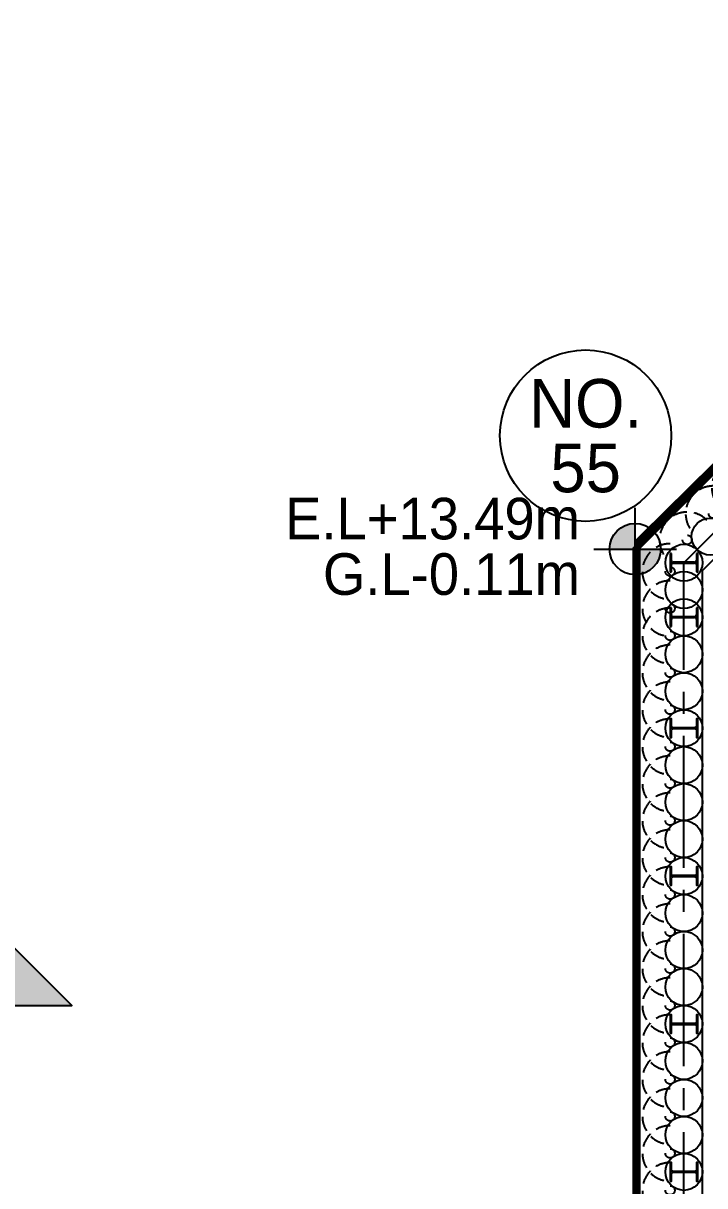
# Model space of a CAD drawing. Header units: millimetres. Extents: x 1073475 to 2890243, y -1340830 to -367733.
# Drawn here: x 2180030 to 2181321, y -378456 to -376253 of the extents above; entities that cross this region are included whole.
import ezdxf
from ezdxf.enums import TextEntityAlignment as Align

# ---------------------------------------------------------------- set-up
doc = ezdxf.new("R2010")
doc.units = ezdxf.units.MM
doc.header["$LTSCALE"] = 50
for name, pattern in [('CENTER2', [28.575000000000003, 19.05, -3.175, 3.175, -3.175]), ('HIDDEN', [9.524999999999999, 6.35, -3.175]), ('HIDDEN2', [4.762499999999999, 3.175, -1.5875]), ('PHANTOM', [63.50000000000001, 31.75, -6.35, 6.35, -6.35, 6.35, -6.35])]:
    doc.linetypes.add(name, pattern=pattern)
for name, color, linetype in [('CEN', 1, 'CENTER2'), ('CIP', 1, 'Continuous'), ('HPILE-300x200', 3, 'Continuous'), ('NO', 2, 'Continuous'), ('SGR', 8, 'Continuous'), ('WALE-1', 3, 'Continuous'), ('건축', 233, 'HIDDEN'), ('단면', 4, 'Continuous'), ('대지경계선', 6, 'PHANTOM'), ('현황레벨', 7, 'Continuous')]:
    doc.layers.add(name, color=color, linetype=linetype)
doc.styles.add('돋움', font='')
doc.styles.get('돋움').set_extended_font_data('Dotum')

# ---------------------------------------------------------------- blocks, each defined once
blk = doc.blocks.new('계측평면')
at = {"layer": '대지경계선', "const_width": 60}
for points in [[(-5832.864789650936, -5157.838007851467), (-176.0105391723773, 499.0162449463169), (26244.97474421638, 499.0162437151084), (26244.97474204407, -35090.00000623028), (1238.203021687295, -35090.00000797046), (-5832.864790286098, -28018.93219313674), (-5832.864789650936, -5157.838007851467)], [(26246.58817301044, -35088.38657526327), (1239.816452653671, -35088.38657700345), (-5831.251359319722, -28017.31876216973), (-5831.25135868456, -5156.224576884455), (-174.3971082060016, 500.6296759133293), (26246.58817518275, 500.6296746821208)]]:
    blk.add_lwpolyline(points, dxfattribs=at)
blk = doc.blocks.new('A$C070F4A8E')
at = {"layer": '단면'}
h = blk.add_hatch(color=256, dxfattribs=at)
h.paths.add_polyline_path([(-1074.342026558137, 302.2763220993656), (-1376.618348654207, 3.332388587296009e-09), (-1074.342026558137, -302.2763220927372, -0.4142135623730401)])
h.paths.add_polyline_path([(-772.0657044621039, 604.5526441953552), (-1074.342026558137, 302.2763220993656, -0.1989123673796312), (-772.0657044621039, 427.4832742958242)])
h.paths.add_polyline_path([(-772.0657044621039, -427.4832742892395, -0.198912367379641), (-1074.342026558137, -302.2763220927372), (-772.0657044621039, -604.5526441887632)])
for p, q in [((-344.582430171904, 0), (0, 0)), ((0, 0), (0, -844.8086724417299))]:
    blk.add_line(p, q, dxfattribs=at)
blk.add_lwpolyline([(-772.0657044621039, -427.4832742948856), (-772.0657044621039, -604.5526441953625), (-1376.618348650903, -4.365574568510056e-11), (-772.0657044621039, 604.5526441953552), (-772.0657044621039, 427.4832742948856)], dxfattribs=at)
at = {"layer": '단면', "extrusion": (0, 0, -1)}
blk.add_ellipse((-772.0657044621039, 0), major_axis=(0.5610446662283748, 427.4829061269472), ratio=0.9999999999890896, start_param=4.711076543475402, end_param=10.99426185065499, dxfattribs=at)
blk = doc.blocks.new('A$C1D3235D9')
at = {"layer": 'SGR', "linetype": 'HIDDEN2'}
blk.add_circle((0, 0), 50, dxfattribs=at)
blk.add_arc((0, 0), 300, 0, 180, dxfattribs=at)
blk = doc.blocks.new('A$C59AB4A79')
at = {"layer": '현황레벨'}
h = blk.add_hatch(color=251, dxfattribs=at)
h.paths.add_polyline_path([(-18377.83954521664, -530.5546938115731, 0.4142135623731262), (-18655.12285737554, -807.838005970465), (-18377.83954521664, -807.838005970465)])
h.paths.add_polyline_path([(-18377.83954521664, -807.838005970465), (-18377.83954521664, -1085.121318129357, 0.4142135623730878), (-18100.55623305775, -807.838005970465)])
at = {"layer": 'CEN', "color": 251, "ltscale": 1.5}
for p, q in [((-17850.00001170323, -955.0252555035986), (-12544.9747555661, 4350.000001879875)), ((-17850.00001308275, -23544.97474941541), (-17850.00001170323, -955.0252555035986))]:
    blk.add_line(p, q, dxfattribs=at)
at = {"layer": 'CIP', "color": 251}
for centre in [(-17567.15729926201, -672.1825429962482), (-17850.0000117037, -955.0252555038314), (-17850.00001172209, -1249.974749416113), (-17850.00001173955, -1544.974749415414), (-17850.00001176423, -1944.974749415647), (-17850.00001178891, -2344.974749415647), (-17850.0000118129, -2744.974749415647), (-17850.00001183734, -3144.974749415647), (-17850.00001186179, -3544.974749415647), (-17850.00001188624, -3944.974749415647), (-17850.00001191068, -4344.97474941588), (-17850.00001193513, -4744.97474941588), (-17850.00001195958, -5144.97474941588), (-17850.00001198403, -5544.97474941588), (-17850.00001200847, -5944.974749415647), (-17850.00001203292, -6344.974749415647), (-17850.00001205737, -6744.974749415647), (-17850.00001208181, -7144.974749415647), (-17850.0000121058, -7544.974749416113)]:
    blk.add_circle(centre, 200, dxfattribs=at)
at = {"layer": 'HPILE-300x200', "color": 251}
for p, q in [((-17986.00001169718, -855.0252554953331), (-18000.00001169718, -855.0252554944018)), ((-18000.00001169718, -855.0252554944018), (-18000.00001170929, -1055.025255494402)), ((-17986.00001170184, -930.5252554953331), (-17986.00001169718, -855.0252554953331)), ((-17700.00001169718, -855.0252555127954), (-17714.00001169718, -855.0252555118641)), ((-17714.00001169718, -855.0252555118641), (-17714.00001170184, -930.5252555118641)), ((-17700.00001170929, -1055.025255512795), (-17700.00001169718, -855.0252555127954)), ((-17700.00001170323, -955.0252555127954), (-18000.00001170323, -955.0252554944018)), ((-17986.00001170929, -1055.025255495333), (-17986.00001170463, -979.5252554953331)), ((-17734.000011703, -950.5252555106999), (-17966.000011703, -950.5252554964973)), ((-17966.00001170347, -959.5252554964973), (-17734.00001170347, -959.5252555106999)), ((-17714.00001170463, -979.5252555118641), (-17714.00001170929, -1055.025255511864)), ((-18000.00001170929, -1055.025255494402), (-17986.00001170929, -1055.025255495333)), ((-17714.00001170929, -1055.025255511864), (-17700.00001170929, -1055.025255512795)), ((-17986.00001175748, -1444.974749407382), (-18000.00001175748, -1444.97474940645)), ((-18000.00001175748, -1444.97474940645), (-18000.00001176959, -1644.97474940645)), ((-17986.00001176214, -1520.474749407382), (-17986.00001175748, -1444.974749407382)), ((-17700.00001175748, -1444.974749424844), (-17714.00001175748, -1444.974749423913)), ((-17714.00001175748, -1444.974749423913), (-17714.00001176214, -1520.474749423913)), ((-17700.00001176959, -1644.974749424844), (-17700.00001175748, -1444.974749424844)), ((-17700.00001176354, -1544.974749424844), (-18000.00001176354, -1544.97474940645)), ((-17986.00001176959, -1644.974749407382), (-17986.00001176493, -1569.474749407382)), ((-17734.0000117633, -1540.474749422749), (-17966.0000117633, -1540.474749408546)), ((-17966.00001176377, -1549.474749408546), (-17734.00001176377, -1549.474749422749)), ((-17714.00001176493, -1569.474749423913), (-17714.00001176959, -1644.974749423913)), ((-18000.00001176959, -1644.97474940645), (-17986.00001176959, -1644.974749407382)), ((-17714.00001176959, -1644.974749423913), (-17700.00001176959, -1644.974749424844)), ((-17700.0000118129, -2744.974749424844), (-18000.0000118129, -2744.97474940645)), ((-17700.00001191068, -4344.974749425077), (-18000.00001191068, -4344.974749406683)), ((-17700.00001200847, -5944.974749424844), (-18000.00001200847, -5944.97474940645)), ((-17700.0000121058, -7544.97474942531), (-18000.0000121058, -7544.974749406916))]:
    blk.add_line(p, q, dxfattribs=at)
for points in [[(-18000.00001181895, -2844.97474940645), (-17986.00001181895, -2844.974749407382), (-17986.00001181429, -2769.474749407382, -0.414213562373095), (-17966.00001181313, -2749.474749408546), (-17734.00001181313, -2749.474749422749, -0.414213562373095), (-17714.00001181429, -2769.474749423913), (-17714.00001181895, -2844.974749423913), (-17700.00001181895, -2844.974749424844), (-17700.00001180684, -2644.974749424844), (-17714.00001180684, -2644.974749423913), (-17714.0000118115, -2720.474749423913, -0.414213562373095), (-17734.00001181266, -2740.474749422749), (-17966.00001181266, -2740.474749408546, -0.414213562373095), (-17986.0000118115, -2720.474749407382), (-17986.00001180684, -2644.974749407382), (-18000.00001180684, -2644.97474940645)], [(-18000.00001191674, -4444.974749406683), (-17986.00001191674, -4444.974749407615), (-17986.00001191208, -4369.474749407615, -0.414213562373095), (-17966.00001191092, -4349.474749408779), (-17734.00001191092, -4349.474749422981, -0.414213562373095), (-17714.00001191208, -4369.474749424146), (-17714.00001191674, -4444.974749424146), (-17700.00001191674, -4444.974749425077), (-17700.00001190463, -4244.974749425077), (-17714.00001190463, -4244.974749424146), (-17714.00001190929, -4320.474749424146, -0.414213562373095), (-17734.00001191045, -4340.474749422981), (-17966.00001191045, -4340.474749408779, -0.414213562373095), (-17986.00001190929, -4320.474749407615), (-17986.00001190463, -4244.974749407615), (-18000.00001190463, -4244.974749406683)], [(-18000.00001201453, -6044.97474940645), (-17986.00001201453, -6044.974749407382), (-17986.00001200987, -5969.474749407382, -0.414213562373095), (-17966.00001200871, -5949.474749408546), (-17734.00001200871, -5949.474749422749, -0.414213562373095), (-17714.00001200987, -5969.474749423913), (-17714.00001201453, -6044.974749423913), (-17700.00001201453, -6044.974749424844), (-17700.00001200242, -5844.974749424844), (-17714.00001200242, -5844.974749423913), (-17714.00001200708, -5920.474749423913, -0.414213562373095), (-17734.00001200824, -5940.474749422749), (-17966.00001200824, -5940.474749408546, -0.414213562373095), (-17986.00001200708, -5920.474749407382), (-17986.00001200242, -5844.974749407382), (-18000.00001200242, -5844.97474940645)], [(-18000.00001211185, -7644.974749406916), (-17986.00001211185, -7644.974749407847), (-17986.00001210719, -7569.474749407847, -0.414213562373095), (-17966.00001210603, -7549.474749409012), (-17734.00001210603, -7549.474749423214, -0.414213562373095), (-17714.00001210719, -7569.474749424378), (-17714.00001211185, -7644.974749424378), (-17700.00001211185, -7644.97474942531), (-17700.00001209974, -7444.97474942531), (-17714.00001209974, -7444.974749424378), (-17714.0000121044, -7520.474749424378, -0.414213562373095), (-17734.00001210556, -7540.474749423214), (-17966.00001210556, -7540.474749409012, -0.414213562373095), (-17986.0000121044, -7520.474749407847), (-17986.00001209974, -7444.974749407847), (-18000.00001209974, -7444.974749406916)]]:
    blk.add_lwpolyline(points, format="xyb", close=True, dxfattribs=at)
for centre, radius, start, end in [((-17966.00001170207, -930.5252554964973), 20, 179.9999999933299, 270), ((-17966.0000117044, -979.5252554964973), 20.00000000023283, 90, 179.9999999933299), ((-17734.00001170207, -930.5252555106999), 20.00000000023283, 270, 359.9999999933299), ((-17734.0000117044, -979.5252555106999), 20, 359.9999999933299, 90), ((-17966.00001176214, -1520.474749408546), 20, 179.9999999933299, 270), ((-17966.00001176493, -1569.474749408546), 20, 90, 179.9999999933299), ((-17734.00001176214, -1520.474749422749), 20, 270, 359.9999999933299), ((-17734.00001176493, -1569.474749422749), 20, 359.9999999933299, 90)]:
    blk.add_arc(centre, radius, start, end, dxfattribs=at)
at = {"layer": 'NO', "color": 251}
blk.add_circle((-18913.34228613367, 419.2782229413278), 926.76234881814, dxfattribs=at)
at = {"layer": 'SGR', "color": 251, "linetype": 'HIDDEN2'}
for centre in [(-18000.00001170952, -1049.974749406101), (-18000.0000117342, -1449.9747494068), (-18000.00001175213, -1744.974749406101), (-18000.00001177634, -2144.974749406101), (-18000.00001180056, -2544.974749406101)]:
    blk.add_circle(centre, 50, dxfattribs=at)
for centre in [(-18000.00001170952, -1049.974749406101), (-18000.0000117342, -1449.9747494068), (-18000.00001175213, -1744.974749406101), (-18000.00001177634, -2144.974749406101), (-18000.00001180056, -2544.974749406101)]:
    blk.add_arc(centre, 300, 90, 270, dxfattribs=at)
at = {"layer": 'WALE-1', "color": 251}
for p, q in [((-17650.00001170812, -1037.867967969971), (-12462.13204308739, 4150.000001870096)), ((-17650.0000130774, -23462.13203693647), (-17650.00001170812, -1037.867967969971))]:
    blk.add_line(p, q, dxfattribs=at)
at = {"layer": '건축', "color": 251}
for p, q in [((-18377.83954521641, -807.8380059705814), (-12720.98529473809, 4849.016246827203)), ((-18377.83954585204, -23668.93219125585), (-18377.83954521641, -807.8380059705814))]:
    blk.add_line(p, q, dxfattribs=at)
at = {"layer": '대지경계선', "const_width": 60}
blk.add_lwpolyline([(13699.99998647836, -30740.00000434951), (-11306.77173387841, -30740.00000608969), (-18377.83954585181, -23668.93219125597), (-18377.83954521664, -807.8380059706978), (-12720.98529473809, 4849.016246827086), (13699.99998865067, 4849.016245595878)], dxfattribs=at)
at = {"layer": '현황레벨', "color": 251}
for p, q in [((-18377.83954521664, -1254.101167675224), (-18377.83954521664, -361.5748442661716)), ((-18824.10270692105, -807.8380059706978), (-17931.57638351223, -807.8380059706978))]:
    blk.add_line(p, q, dxfattribs=at)
blk.add_circle((-18377.83954521664, -807.8380059706978), 277.2833121588783, dxfattribs=at)
at = {"layer": 'SGR', "color": 251, "linetype": 'HIDDEN2'}
for p, rotation in [((-17248.95924779028, -141.8524570689769), 45.00000000673039), ((-17531.80196023174, -424.695169576793), 45.00000000673039), ((-17814.6446726732, -707.537882084609), 45.00000000673039), ((-18000.00001182524, -2944.97474940645), 89.99999999650223), ((-18000.00001184968, -3344.97474940645), 89.99999999650223), ((-18000.00001187413, -3744.97474940645), 89.99999999650223), ((-18000.00001189834, -4144.97474940645), 89.99999999650223), ((-18000.00001192302, -4544.974749406683), 89.99999999650223), ((-18000.00001194747, -4944.974749406683), 89.99999999650223), ((-18000.00001197192, -5344.974749406683), 89.99999999650223), ((-18000.00001199613, -5744.974749406683), 89.99999999650223), ((-18000.00001202081, -6144.97474940645), 89.99999999650223), ((-18000.00001204526, -6544.97474940645), 89.99999999650223), ((-18000.00001206971, -6944.97474940645), 89.99999999650223), ((-18000.00001209392, -7344.97474940645), 89.99999999650223), ((-18000.00001211814, -7744.974749406916), 89.99999999650223)]:
    blk.add_blockref('A$C1D3235D9', p, dxfattribs=dict(at, rotation=rotation))
at = {"layer": 'NO', "color": 251, "style": '돋움'}
for s, p in [('NO.', (-18913.34228613344, 769.2782229413278)), ('55', (-18913.34228613228, 69.27822294202633))]:
    blk.add_text(s, height=524.9999999999997, dxfattribs=at).set_placement(p, align=Align.MIDDLE_CENTER)
at = {"layer": '현황레벨', "color": 251, "style": '돋움'}
for s, p in [('E.L+13.49m', (-18974.10270691919, -477.8380059706978)), ('G.L-0.11m', (-18974.10270691942, -1077.838005970465))]:
    blk.add_text(s, height=450, dxfattribs=at).set_placement(p, align=Align.MIDDLE_RIGHT)

msp = doc.modelspace()

# ---------------------------------------------------------------- block references
at = {"ltscale": 0.2, "xscale": 0.1751524569241688, "yscale": 0.1751524569241688, "zscale": 0.1751524569241688, "rotation": 0.000612302615251796}
msp.add_blockref('A$C59AB4A79', (2184407.824571948, -377107.7345485468, 1.750000000000037e-09), dxfattribs=at)
at = {"xscale": 0.175, "yscale": 0.175, "zscale": 0.175}
msp.add_blockref('계측평면', (2182214.533573052, -376345.7690502725, 1.750000000000037e-09), dxfattribs=at)
at = {"layer": '단면', "xscale": -1.2, "yscale": 1.2, "zscale": 1.2, "rotation": 90}
msp.add_blockref('A$C070F4A8E', (2179396.066496064, -379040.7690509585, 1.749999999999602e-09), dxfattribs=at)

doc.saveas('drawing.dxf')
